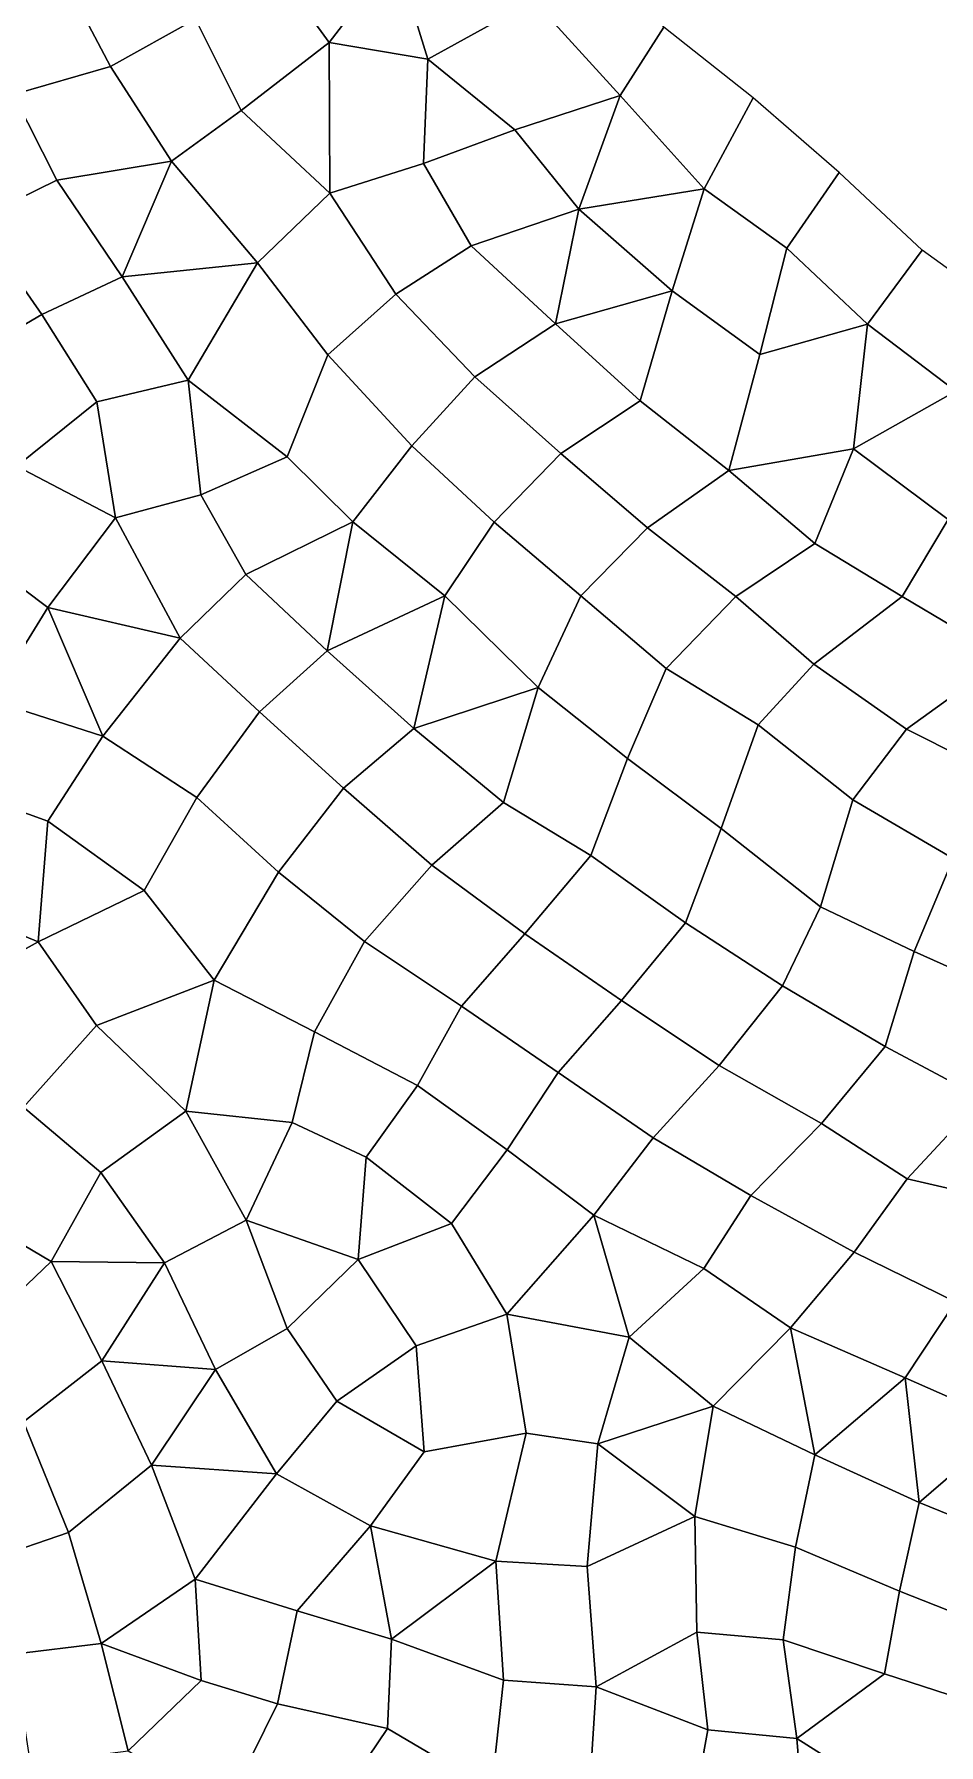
# Model space of a CAD drawing. Extents: x 727294 to 731543, y 8575035 to 8579824.
# Drawn here: x 728917.9 to 729076.7, y 8577333.9 to 8577634.1 of the extents above; entities that cross this region are included whole.
import ezdxf

# ---------------------------------------------------------------- set-up
doc = ezdxf.new("R2010")
doc.units = 0
for name, color, linetype in [('MESH_BOUND', 25, 'CONTINUOUS'), ('MESH_ELEMS', 250, 'CONTINUOUS'), ('MESH_NODES', 18, 'CONTINUOUS')]:
    doc.layers.add(name, color=color, linetype=linetype)

msp = doc.modelspace()

# ---------------------------------------------------------------- linework, layer by layer
at = {"layer": 'MESH_BOUND', "color": 25}
for points in [[(729044.07, 8577622.95, 38.17), (729028.39, 8577635.36, 38.17)], [(729059.18, 8577609.86, 38.17), (729044.07, 8577622.95, 38.17)], [(729073.73, 8577596.2, 38.17), (729059.18, 8577609.86, 38.17)], [(729089.94, 8577584.48, 38.17), (729073.73, 8577596.2, 38.17)]]:
    msp.add_polyline3d(points, dxfattribs=at)
at = {"layer": 'MESH_ELEMS', "color": 179}
for points in [[(728959.37, 8577646.9, 36.02), (728969.7, 8577632.65, 35.7), (728981.39, 8577647.9, 38.17), (728970.6, 8577662.75, 38.17)], [(728987, 8577629.75, 38.17), (729005.59, 8577639.94, 38.17), (728994.77, 8577657.06, 38.17), (728981.39, 8577647.9, 38.17)], [(728923.09, 8577644.12, 35.6), (728931.33, 8577628.43, 35.52), (728946.25, 8577636.76, 35.52), (728935.58, 8577654.45, 35.57)], [(729028.39, 8577635.36, 38.17), (729017.36, 8577651.78, 38.17), (729005.59, 8577639.94, 38.17), (729020.73, 8577623.32, 38.17)], [(728969.7, 8577632.65, 35.7), (728987, 8577629.75, 38.17), (728981.39, 8577647.9, 38.17), (728969.7, 8577632.65, 35.7)], [(728969.7, 8577632.65, 35.7), (728959.37, 8577646.9, 36.02), (728946.25, 8577636.76, 35.52), (728954.23, 8577620.74, 35.49)], [(728923.09, 8577644.12, 35.6), (728905.47, 8577639.16, 35.66), (728914.3, 8577623.54, 35.64), (728931.33, 8577628.43, 35.52)], [(729005.59, 8577639.94, 38.17), (728987, 8577629.75, 38.17), (729002.26, 8577617.32, 38.17), (729020.73, 8577623.32, 38.17)], [(728931.33, 8577628.43, 35.52), (728942.05, 8577611.85, 35.52), (728954.23, 8577620.74, 35.49), (728946.25, 8577636.76, 35.52)], [(728969.7, 8577632.65, 35.7), (728954.23, 8577620.74, 35.49), (728969.81, 8577606.21, 35.46), (728969.7, 8577632.65, 35.7)], [(728986.24, 8577611.44, 35.48), (728987, 8577629.75, 38.17), (728969.7, 8577632.65, 35.7), (728969.81, 8577606.21, 35.46)], [(729044.07, 8577622.95, 38.17), (729028.39, 8577635.36, 38.17), (729020.73, 8577623.32, 38.17), (729035.51, 8577606.94, 38.17)], [(728987, 8577629.75, 38.17), (728986.24, 8577611.44, 35.48), (729002.26, 8577617.32, 38.17), (728987, 8577629.75, 38.17)], [(728921.94, 8577608.5, 35.5), (728942.05, 8577611.85, 35.52), (728931.33, 8577628.43, 35.52), (728914.3, 8577623.54, 35.64)], [(728907.69, 8577601.51, 35.47), (728921.94, 8577608.5, 35.5), (728914.3, 8577623.54, 35.64), (728896.44, 8577617.87, 35.66)], [(728969.81, 8577606.21, 35.46), (728954.23, 8577620.74, 35.49), (728942.05, 8577611.85, 35.52), (728957.11, 8577593.98, 35.47)], [(729020.73, 8577623.32, 38.17), (729002.26, 8577617.32, 38.17), (729013.49, 8577603.41, 38.17), (729020.73, 8577623.32, 38.17)], [(729020.73, 8577623.32, 38.17), (729013.49, 8577603.41, 38.17), (729035.51, 8577606.94, 38.17), (729020.73, 8577623.32, 38.17)], [(729035.51, 8577606.94, 38.17), (729050, 8577596.53, 38.17), (729059.18, 8577609.86, 38.17), (729044.07, 8577622.95, 38.17)], [(728994.61, 8577596.98, 35.48), (729013.49, 8577603.41, 38.17), (729002.26, 8577617.32, 38.17), (728986.24, 8577611.44, 35.48)], [(728942.05, 8577611.85, 35.52), (728921.94, 8577608.5, 35.5), (728933.39, 8577591.5, 35.47), (728942.05, 8577611.85, 35.52)], [(728933.39, 8577591.5, 35.47), (728957.11, 8577593.98, 35.47), (728942.05, 8577611.85, 35.52), (728933.39, 8577591.5, 35.47)], [(728981.42, 8577588.47, 35.49), (728994.61, 8577596.98, 35.48), (728986.24, 8577611.44, 35.48), (728969.81, 8577606.21, 35.46)], [(729050, 8577596.53, 38.17), (729064.12, 8577583.24, 38.17), (729073.73, 8577596.2, 38.17), (729059.18, 8577609.86, 38.17)], [(728919.28, 8577584.94, 35.47), (728933.39, 8577591.5, 35.47), (728921.94, 8577608.5, 35.5), (728907.69, 8577601.51, 35.47)], [(728957.11, 8577593.98, 35.47), (728969.48, 8577577.82, 35.49), (728981.42, 8577588.47, 35.49), (728969.81, 8577606.21, 35.46)], [(729029.9, 8577589.09, 38.17), (729035.51, 8577606.94, 38.17), (729013.49, 8577603.41, 38.17), (729029.9, 8577589.09, 38.17)], [(729029.9, 8577589.09, 38.17), (729045.26, 8577577.9, 38.16), (729050, 8577596.53, 38.17), (729035.51, 8577606.94, 38.17)], [(729013.49, 8577603.41, 38.17), (728994.61, 8577596.98, 35.48), (729009.42, 8577583.28, 35.48), (729013.49, 8577603.41, 38.17)], [(729013.49, 8577603.41, 38.17), (729009.42, 8577583.28, 35.48), (729029.9, 8577589.09, 38.17), (729013.49, 8577603.41, 38.17)], [(728893.6, 8577590.76, 35.46), (728905.19, 8577576.69, 35.37), (728919.28, 8577584.94, 35.47), (728907.69, 8577601.51, 35.47)], [(728995.26, 8577573.96, 35.47), (729009.42, 8577583.28, 35.48), (728994.61, 8577596.98, 35.48), (728981.42, 8577588.47, 35.49)], [(728933.39, 8577591.5, 35.47), (728944.93, 8577573.37, 35.46), (728957.11, 8577593.98, 35.47), (728933.39, 8577591.5, 35.47)], [(728969.48, 8577577.82, 35.49), (728957.11, 8577593.98, 35.47), (728944.93, 8577573.37, 35.46), (728962.35, 8577559.92, 35.47)], [(729050, 8577596.53, 38.17), (729045.26, 8577577.9, 38.16), (729064.12, 8577583.24, 38.17), (729050, 8577596.53, 38.17)], [(729079.65, 8577571.48, 38.17), (729089.94, 8577584.48, 38.17), (729073.73, 8577596.2, 38.17), (729064.12, 8577583.24, 38.17)], [(728933.39, 8577591.5, 35.47), (728919.28, 8577584.94, 35.47), (728928.94, 8577569.56, 35.37), (728944.93, 8577573.37, 35.46)], [(728981.42, 8577588.47, 35.49), (728969.48, 8577577.82, 35.49), (728984.19, 8577561.85, 35.47), (728995.26, 8577573.96, 35.47)], [(729009.42, 8577583.28, 35.48), (729024.26, 8577569.76, 35.49), (729029.9, 8577589.09, 38.17), (729009.42, 8577583.28, 35.48)], [(729045.26, 8577577.9, 38.16), (729029.9, 8577589.09, 38.17), (729024.26, 8577569.76, 35.49), (729039.82, 8577557.53, 35.45)], [(728928.94, 8577569.56, 35.37), (728919.28, 8577584.94, 35.47), (728905.19, 8577576.69, 35.37), (728914.89, 8577558.29, 35.18)], [(729009.42, 8577583.28, 35.48), (728995.26, 8577573.96, 35.47), (729010.34, 8577560.49, 35.51), (729024.26, 8577569.76, 35.49)], [(729061.68, 8577561.32, 37.64), (729064.12, 8577583.24, 38.17), (729045.26, 8577577.9, 38.16), (729039.82, 8577557.53, 35.45)], [(729079.65, 8577571.48, 38.17), (729064.12, 8577583.24, 38.17), (729061.68, 8577561.32, 37.64), (729079.65, 8577571.48, 38.17)], [(728962.35, 8577559.92, 35.47), (728973.87, 8577548.55, 35.47), (728984.19, 8577561.85, 35.47), (728969.48, 8577577.82, 35.49)], [(728947.15, 8577553.28, 35.46), (728944.93, 8577573.37, 35.46), (728928.94, 8577569.56, 35.37), (728932.18, 8577549.25, 35.11)], [(728947.15, 8577553.28, 35.46), (728962.35, 8577559.92, 35.47), (728944.93, 8577573.37, 35.46), (728947.15, 8577553.28, 35.46)], [(728998.66, 8577548.45, 35.48), (729010.34, 8577560.49, 35.51), (728995.26, 8577573.96, 35.47), (728984.19, 8577561.85, 35.47)], [(729024.26, 8577569.76, 35.49), (729010.34, 8577560.49, 35.51), (729025.54, 8577547.45, 35.53), (729039.82, 8577557.53, 35.45)], [(729079.65, 8577571.48, 38.17), (729061.68, 8577561.32, 37.64), (729078.28, 8577548.91, 37.43), (729096.09, 8577560.57, 38.17)], [(728928.94, 8577569.56, 35.37), (728914.89, 8577558.29, 35.18), (728932.18, 8577549.25, 35.11), (728928.94, 8577569.56, 35.37)], [(728998.66, 8577548.45, 35.48), (728984.19, 8577561.85, 35.47), (728973.87, 8577548.55, 35.47), (728989.99, 8577535.55, 35.47)], [(729039.82, 8577557.53, 35.45), (729054.88, 8577544.7, 35.35), (729061.68, 8577561.32, 37.64), (729039.82, 8577557.53, 35.45)], [(729054.88, 8577544.7, 35.35), (729070.23, 8577535.43, 35.4), (729078.28, 8577548.91, 37.43), (729061.68, 8577561.32, 37.64)], [(728907.47, 8577543.13, 35.09), (728920.31, 8577533.47, 35.04), (728932.18, 8577549.25, 35.11), (728914.89, 8577558.29, 35.18)], [(728955.1, 8577539.28, 35.37), (728973.87, 8577548.55, 35.47), (728962.35, 8577559.92, 35.47), (728947.15, 8577553.28, 35.46)], [(729013.83, 8577535.55, 35.45), (729025.54, 8577547.45, 35.53), (729010.34, 8577560.49, 35.51), (728998.66, 8577548.45, 35.48)], [(729039.82, 8577557.53, 35.45), (729025.54, 8577547.45, 35.53), (729041.05, 8577535.42, 35.27), (729054.88, 8577544.7, 35.35)], [(728943.54, 8577528.09, 35.05), (728955.1, 8577539.28, 35.37), (728947.15, 8577553.28, 35.46), (728932.18, 8577549.25, 35.11)], [(728932.18, 8577549.25, 35.11), (728920.31, 8577533.47, 35.04), (728943.54, 8577528.09, 35.05), (728932.18, 8577549.25, 35.11)], [(729094.96, 8577538.56, 37.61), (729078.28, 8577548.91, 37.43), (729070.23, 8577535.43, 35.4), (729088.37, 8577524.67, 35.41)], [(728969.33, 8577525.91, 35.47), (728973.87, 8577548.55, 35.47), (728955.1, 8577539.28, 35.37), (728969.33, 8577525.91, 35.47)], [(728989.99, 8577535.55, 35.47), (728973.87, 8577548.55, 35.47), (728969.33, 8577525.91, 35.47), (728989.99, 8577535.55, 35.47)], [(728989.99, 8577535.55, 35.47), (729006.38, 8577519.44, 35.44), (729013.83, 8577535.55, 35.45), (728998.66, 8577548.45, 35.48)], [(729025.54, 8577547.45, 35.53), (729013.83, 8577535.55, 35.45), (729028.82, 8577522.77, 35.35), (729041.05, 8577535.42, 35.27)], [(728896.84, 8577531.03, 35.06), (728910.26, 8577517.23, 35.06), (728920.31, 8577533.47, 35.04), (728907.47, 8577543.13, 35.09)], [(729054.88, 8577544.7, 35.35), (729041.05, 8577535.42, 35.27), (729054.71, 8577523.53, 35.33), (729070.23, 8577535.43, 35.4)], [(728955.1, 8577539.28, 35.37), (728943.54, 8577528.09, 35.05), (728957.45, 8577515.15, 35.05), (728969.33, 8577525.91, 35.47)], [(728969.33, 8577525.91, 35.47), (728984.54, 8577512.23, 35.47), (728989.99, 8577535.55, 35.47), (728969.33, 8577525.91, 35.47)], [(728984.54, 8577512.23, 35.47), (729006.38, 8577519.44, 35.44), (728989.99, 8577535.55, 35.47), (728984.54, 8577512.23, 35.47)], [(729006.38, 8577519.44, 35.44), (729022.05, 8577506.96, 35.33), (729028.82, 8577522.77, 35.35), (729013.83, 8577535.55, 35.45)], [(729044.94, 8577512.88, 35.35), (729054.71, 8577523.53, 35.33), (729041.05, 8577535.42, 35.27), (729028.82, 8577522.77, 35.35)], [(729071.02, 8577512.14, 35.47), (729088.37, 8577524.67, 35.41), (729070.23, 8577535.43, 35.4), (729054.71, 8577523.53, 35.33)], [(728920.31, 8577533.47, 35.04), (728910.26, 8577517.23, 35.06), (728929.99, 8577510.9, 35.05), (728920.31, 8577533.47, 35.04)], [(728920.31, 8577533.47, 35.04), (728929.99, 8577510.9, 35.05), (728943.54, 8577528.09, 35.05), (728920.31, 8577533.47, 35.04)], [(728929.99, 8577510.9, 35.05), (728946.45, 8577500.12, 35.05), (728957.45, 8577515.15, 35.05), (728943.54, 8577528.09, 35.05)], [(728969.33, 8577525.91, 35.47), (728957.45, 8577515.15, 35.05), (728972.19, 8577501.76, 35.06), (728984.54, 8577512.23, 35.47)], [(729088.37, 8577524.67, 35.41), (729071.02, 8577512.14, 35.47), (729091.67, 8577501.74, 35.37), (729088.37, 8577524.67, 35.41)], [(729044.94, 8577512.88, 35.35), (729028.82, 8577522.77, 35.35), (729022.05, 8577506.96, 35.33), (729038.49, 8577494.69, 35.38)], [(729054.71, 8577523.53, 35.33), (729044.94, 8577512.88, 35.35), (729061.57, 8577499.71, 35.45), (729071.02, 8577512.14, 35.47)], [(729006.38, 8577519.44, 35.44), (728984.54, 8577512.23, 35.47), (729000.26, 8577499.25, 35.4), (729006.38, 8577519.44, 35.44)], [(729000.26, 8577499.25, 35.4), (729015.61, 8577489.95, 35.33), (729022.05, 8577506.96, 35.33), (729006.38, 8577519.44, 35.44)], [(728920.31, 8577495.97, 35.08), (728929.99, 8577510.9, 35.05), (728910.26, 8577517.23, 35.06), (728903.31, 8577502.12, 35.05)], [(728946.45, 8577500.12, 35.05), (728960.79, 8577487.03, 35.03), (728972.19, 8577501.76, 35.06), (728957.45, 8577515.15, 35.05)], [(729038.49, 8577494.69, 35.38), (729055.91, 8577480.98, 35.42), (729061.57, 8577499.71, 35.45), (729044.94, 8577512.88, 35.35)], [(728920.31, 8577495.97, 35.08), (728937.25, 8577483.85, 35.02), (728946.45, 8577500.12, 35.05), (728929.99, 8577510.9, 35.05)], [(728987.72, 8577488.26, 35.41), (729000.26, 8577499.25, 35.4), (728984.54, 8577512.23, 35.47), (728972.19, 8577501.76, 35.06)], [(729079.16, 8577489.42, 35.36), (729091.67, 8577501.74, 35.37), (729071.02, 8577512.14, 35.47), (729061.57, 8577499.71, 35.45)], [(729015.61, 8577489.95, 35.33), (729032.22, 8577478.12, 35.4), (729038.49, 8577494.69, 35.38), (729022.05, 8577506.96, 35.33)], [(728920.31, 8577495.97, 35.08), (728903.31, 8577502.12, 35.05), (728899.49, 8577482.73, 35), (728918.62, 8577474.83, 34.97)], [(728987.72, 8577488.26, 35.41), (728972.19, 8577501.76, 35.06), (728960.79, 8577487.03, 35.03), (728975.89, 8577474.88, 35.02)], [(728937.25, 8577483.85, 35.02), (728949.54, 8577468.06, 35.02), (728960.79, 8577487.03, 35.03), (728946.45, 8577500.12, 35.05)], [(729004, 8577476.19, 35.32), (729015.61, 8577489.95, 35.33), (729000.26, 8577499.25, 35.4), (728987.72, 8577488.26, 35.41)], [(729079.16, 8577489.42, 35.36), (729061.57, 8577499.71, 35.45), (729055.91, 8577480.98, 35.42), (729072.31, 8577473.14, 35.34)], [(728937.25, 8577483.85, 35.02), (728920.31, 8577495.97, 35.08), (728918.62, 8577474.83, 34.97), (728937.25, 8577483.85, 35.02)], [(729032.22, 8577478.12, 35.4), (729049.22, 8577467.12, 35.4), (729055.91, 8577480.98, 35.42), (729038.49, 8577494.69, 35.38)], [(729020.98, 8577464.49, 34.83), (729032.22, 8577478.12, 35.4), (729015.61, 8577489.95, 35.33), (729004, 8577476.19, 35.32)], [(729096.84, 8577479.42, 35.31), (729079.16, 8577489.42, 35.36), (729072.31, 8577473.14, 35.34), (729088.75, 8577465.76, 35.31)], [(728975.89, 8577474.88, 35.02), (728960.79, 8577487.03, 35.03), (728949.54, 8577468.06, 35.02), (728967.13, 8577458.99, 35.08)], [(728987.72, 8577488.26, 35.41), (728975.89, 8577474.88, 35.02), (728992.91, 8577463.55, 34.86), (729004, 8577476.19, 35.32)], [(728899.49, 8577482.73, 35), (728899.4, 8577464.14, 35.08), (728918.62, 8577474.83, 34.97), (728899.49, 8577482.73, 35)], [(728937.25, 8577483.85, 35.02), (728918.62, 8577474.83, 34.97), (728928.87, 8577460.14, 35.03), (728949.54, 8577468.06, 35.02)], [(729049.22, 8577467.12, 35.4), (729067.26, 8577456.44, 34.63), (729072.31, 8577473.14, 35.34), (729055.91, 8577480.98, 35.42)], [(729038.11, 8577453.09, 34.63), (729049.22, 8577467.12, 35.4), (729032.22, 8577478.12, 35.4), (729020.98, 8577464.49, 34.83)], [(728916.08, 8577445.79, 35.16), (728928.87, 8577460.14, 35.03), (728918.62, 8577474.83, 34.97), (728899.4, 8577464.14, 35.08)], [(728967.13, 8577458.99, 35.08), (728985.17, 8577449.6, 35.04), (728992.91, 8577463.55, 34.86), (728975.89, 8577474.88, 35.02)], [(729009.9, 8577451.88, 34.7), (729020.98, 8577464.49, 34.83), (729004, 8577476.19, 35.32), (728992.91, 8577463.55, 34.86)], [(729088.75, 8577465.76, 35.31), (729072.31, 8577473.14, 35.34), (729067.26, 8577456.44, 34.63), (729084.29, 8577447.39, 34.4)], [(728928.87, 8577460.14, 35.03), (728944.52, 8577445.1, 35.15), (728949.54, 8577468.06, 35.02), (728928.87, 8577460.14, 35.03)], [(728944.52, 8577445.1, 35.15), (728963.2, 8577443.08, 35.16), (728967.13, 8577458.99, 35.08), (728949.54, 8577468.06, 35.02)], [(729056.09, 8577442.91, 34.54), (729067.26, 8577456.44, 34.63), (729049.22, 8577467.12, 35.4), (729038.11, 8577453.09, 34.63)], [(729009.9, 8577451.88, 34.7), (728992.91, 8577463.55, 34.86), (728985.17, 8577449.6, 35.04), (729000.93, 8577438.3, 34.73)], [(729020.98, 8577464.49, 34.83), (729009.9, 8577451.88, 34.7), (729026.55, 8577440.41, 34.67), (729038.11, 8577453.09, 34.63)], [(728928.87, 8577460.14, 35.03), (728916.08, 8577445.79, 35.16), (728929.64, 8577434.36, 35.23), (728944.52, 8577445.1, 35.15)], [(728967.13, 8577458.99, 35.08), (728963.2, 8577443.08, 35.16), (728976.16, 8577437.05, 35.14), (728985.17, 8577449.6, 35.04)], [(729071.1, 8577433.2, 34.45), (729084.29, 8577447.39, 34.4), (729067.26, 8577456.44, 34.63), (729056.09, 8577442.91, 34.54)], [(729043.65, 8577430.3, 34.64), (729056.09, 8577442.91, 34.54), (729038.11, 8577453.09, 34.63), (729026.55, 8577440.41, 34.67)], [(728991.16, 8577425.36, 34.88), (729000.93, 8577438.3, 34.73), (728985.17, 8577449.6, 35.04), (728976.16, 8577437.05, 35.14)], [(729000.93, 8577438.3, 34.73), (729016.11, 8577426.83, 34.71), (729026.55, 8577440.41, 34.67), (729009.9, 8577451.88, 34.7)], [(729090.13, 8577428.84, 34.38), (729084.29, 8577447.39, 34.4), (729071.1, 8577433.2, 34.45), (729090.13, 8577428.84, 34.38)], [(728904.8, 8577428.26, 35.16), (728920.89, 8577418.74, 35.27), (728929.64, 8577434.36, 35.23), (728916.08, 8577445.79, 35.16)], [(728940.83, 8577418.47, 35.23), (728955.12, 8577425.99, 35.18), (728944.52, 8577445.1, 35.15), (728929.64, 8577434.36, 35.23)], [(728944.52, 8577445.1, 35.15), (728955.12, 8577425.99, 35.18), (728963.2, 8577443.08, 35.16), (728944.52, 8577445.1, 35.15)], [(728974.77, 8577419.05, 35.11), (728976.16, 8577437.05, 35.14), (728963.2, 8577443.08, 35.16), (728955.12, 8577425.99, 35.18)], [(729061.79, 8577420.37, 34.51), (729071.1, 8577433.2, 34.45), (729056.09, 8577442.91, 34.54), (729043.65, 8577430.3, 34.64)], [(729000.87, 8577409.44, 34.75), (729016.11, 8577426.83, 34.71), (729000.93, 8577438.3, 34.73), (728991.16, 8577425.36, 34.88)], [(729035.45, 8577417.46, 34.72), (729043.65, 8577430.3, 34.64), (729026.55, 8577440.41, 34.67), (729016.11, 8577426.83, 34.71)], [(728976.16, 8577437.05, 35.14), (728974.77, 8577419.05, 35.11), (728991.16, 8577425.36, 34.88), (728976.16, 8577437.05, 35.14)], [(728929.64, 8577434.36, 35.23), (728920.89, 8577418.74, 35.27), (728940.83, 8577418.47, 35.23), (728929.64, 8577434.36, 35.23)], [(729079.58, 8577411.66, 34.37), (729090.13, 8577428.84, 34.38), (729071.1, 8577433.2, 34.45), (729061.79, 8577420.37, 34.51)], [(729050.62, 8577407.06, 34.75), (729061.79, 8577420.37, 34.51), (729043.65, 8577430.3, 34.64), (729035.45, 8577417.46, 34.72)], [(728908.27, 8577406.69, 35.23), (728920.89, 8577418.74, 35.27), (728904.8, 8577428.26, 35.16), (728908.27, 8577406.69, 35.23)], [(728940.83, 8577418.47, 35.23), (728949.77, 8577399.76, 35.07), (728962.3, 8577406.94, 35.1), (728955.12, 8577425.99, 35.18)], [(728974.77, 8577419.05, 35.11), (728955.12, 8577425.99, 35.18), (728962.3, 8577406.94, 35.1), (728974.77, 8577419.05, 35.11)], [(729016.11, 8577426.83, 34.71), (729000.87, 8577409.44, 34.75), (729022.33, 8577405.43, 34.71), (729016.11, 8577426.83, 34.71)], [(729022.33, 8577405.43, 34.71), (729035.45, 8577417.46, 34.72), (729016.11, 8577426.83, 34.71), (729022.33, 8577405.43, 34.71)], [(728984.95, 8577403.9, 35.11), (729000.87, 8577409.44, 34.75), (728991.16, 8577425.36, 34.88), (728974.77, 8577419.05, 35.11)], [(729070.77, 8577398.29, 34.49), (729079.58, 8577411.66, 34.37), (729061.79, 8577420.37, 34.51), (729050.62, 8577407.06, 34.75)], [(728929.82, 8577401.25, 35.19), (728920.89, 8577418.74, 35.27), (728908.27, 8577406.69, 35.23), (728916.06, 8577390.58, 35.2)], [(728940.83, 8577418.47, 35.23), (728920.89, 8577418.74, 35.27), (728929.82, 8577401.25, 35.19), (728940.83, 8577418.47, 35.23)], [(728940.83, 8577418.47, 35.23), (728929.82, 8577401.25, 35.19), (728949.77, 8577399.76, 35.07), (728940.83, 8577418.47, 35.23)], [(728984.95, 8577403.9, 35.11), (728974.77, 8577419.05, 35.11), (728962.3, 8577406.94, 35.1), (728971.05, 8577394.18, 35.11)], [(729037.09, 8577393.33, 34.72), (729050.62, 8577407.06, 34.75), (729035.45, 8577417.46, 34.72), (729022.33, 8577405.43, 34.71)], [(729089.16, 8577390.14, 34.4), (729098.14, 8577404.28, 34.37), (729079.58, 8577411.66, 34.37), (729070.77, 8577398.29, 34.49)], [(729004.26, 8577388.6, 34.86), (729000.87, 8577409.44, 34.75), (728984.95, 8577403.9, 35.11), (728986.39, 8577385.28, 35.18)], [(729016.81, 8577386.73, 34.7), (729022.33, 8577405.43, 34.71), (729000.87, 8577409.44, 34.75), (729004.26, 8577388.6, 34.86)], [(728949.77, 8577399.76, 35.07), (728960.45, 8577381.46, 35.07), (728971.05, 8577394.18, 35.11), (728962.3, 8577406.94, 35.1)], [(729037.09, 8577393.33, 34.72), (729022.33, 8577405.43, 34.71), (729016.81, 8577386.73, 34.7), (729037.09, 8577393.33, 34.72)], [(729037.09, 8577393.33, 34.72), (729054.9, 8577384.79, 34.7), (729050.62, 8577407.06, 34.75), (729037.09, 8577393.33, 34.72)], [(729054.9, 8577384.79, 34.7), (729070.77, 8577398.29, 34.49), (729050.62, 8577407.06, 34.75), (729054.9, 8577384.79, 34.7)], [(728986.39, 8577385.28, 35.18), (728984.95, 8577403.9, 35.11), (728971.05, 8577394.18, 35.11), (728986.39, 8577385.28, 35.18)], [(728916.06, 8577390.58, 35.2), (728923.97, 8577371.16, 35.12), (728938.55, 8577382.96, 35.09), (728929.82, 8577401.25, 35.19)], [(728929.82, 8577401.25, 35.19), (728938.55, 8577382.96, 35.09), (728949.77, 8577399.76, 35.07), (728929.82, 8577401.25, 35.19)], [(728960.45, 8577381.46, 35.07), (728949.77, 8577399.76, 35.07), (728938.55, 8577382.96, 35.09), (728960.45, 8577381.46, 35.07)], [(729070.77, 8577398.29, 34.49), (729054.9, 8577384.79, 34.7), (729073.21, 8577376.44, 34.55), (729070.77, 8577398.29, 34.49)], [(729073.21, 8577376.44, 34.55), (729089.16, 8577390.14, 34.4), (729070.77, 8577398.29, 34.49), (729073.21, 8577376.44, 34.55)], [(728976.95, 8577372.34, 35.18), (728986.39, 8577385.28, 35.18), (728971.05, 8577394.18, 35.11), (728960.45, 8577381.46, 35.07)], [(729033.88, 8577373.96, 34.73), (729037.09, 8577393.33, 34.72), (729016.81, 8577386.73, 34.7), (729033.88, 8577373.96, 34.73)], [(729033.88, 8577373.96, 34.73), (729051.52, 8577368.59, 34.71), (729054.9, 8577384.79, 34.7), (729037.09, 8577393.33, 34.72)], [(728910.61, 8577366.57, 35.21), (728923.97, 8577371.16, 35.12), (728916.06, 8577390.58, 35.2), (728899.96, 8577386.09, 35.21)], [(729092.25, 8577368.71, 34.4), (729089.16, 8577390.14, 34.4), (729073.21, 8577376.44, 34.55), (729092.25, 8577368.71, 34.4)], [(728998.93, 8577366.11, 35.1), (729004.26, 8577388.6, 34.86), (728986.39, 8577385.28, 35.18), (728976.95, 8577372.34, 35.18)], [(729004.26, 8577388.6, 34.86), (728998.93, 8577366.11, 35.1), (729014.96, 8577365.16, 35.02), (729016.81, 8577386.73, 34.7)], [(729014.96, 8577365.16, 35.02), (729033.88, 8577373.96, 34.73), (729016.81, 8577386.73, 34.7), (729014.96, 8577365.16, 35.02)], [(729073.21, 8577376.44, 34.55), (729054.9, 8577384.79, 34.7), (729051.52, 8577368.59, 34.71), (729069.75, 8577360.84, 34.63)], [(728946.16, 8577362.94, 35.15), (728938.55, 8577382.96, 35.09), (728923.97, 8577371.16, 35.12), (728929.68, 8577351.7, 35.12)], [(728938.55, 8577382.96, 35.09), (728946.16, 8577362.94, 35.15), (728960.45, 8577381.46, 35.07), (728938.55, 8577382.96, 35.09)], [(728960.45, 8577381.46, 35.07), (728946.16, 8577362.94, 35.15), (728964.06, 8577357.42, 35.22), (728976.95, 8577372.34, 35.18)], [(729069.75, 8577360.84, 34.63), (729088.61, 8577353.41, 34.43), (729092.25, 8577368.71, 34.4), (729073.21, 8577376.44, 34.55)], [(728980.62, 8577352.42, 35.32), (728976.95, 8577372.34, 35.18), (728964.06, 8577357.42, 35.22), (728980.62, 8577352.42, 35.32)], [(728998.93, 8577366.11, 35.1), (728976.95, 8577372.34, 35.18), (728980.62, 8577352.42, 35.32), (728998.93, 8577366.11, 35.1)], [(729014.96, 8577365.16, 35.02), (729016.56, 8577344.08, 35.15), (729034.21, 8577353.66, 34.98), (729033.88, 8577373.96, 34.73)], [(729034.21, 8577353.66, 34.98), (729049.38, 8577352.3, 34.83), (729051.52, 8577368.59, 34.71), (729033.88, 8577373.96, 34.73)], [(728914.29, 8577349.77, 35.11), (728929.68, 8577351.7, 35.12), (728923.97, 8577371.16, 35.12), (728910.61, 8577366.57, 35.21)], [(729069.75, 8577360.84, 34.63), (729051.52, 8577368.59, 34.71), (729049.38, 8577352.3, 34.83), (729067.14, 8577346.32, 34.72)], [(728980.62, 8577352.42, 35.32), (729000.31, 8577345.22, 35.21), (728998.93, 8577366.11, 35.1), (728980.62, 8577352.42, 35.32)], [(729000.31, 8577345.22, 35.21), (729016.56, 8577344.08, 35.15), (729014.96, 8577365.16, 35.02), (728998.93, 8577366.11, 35.1)], [(728929.68, 8577351.7, 35.12), (728947.21, 8577345.17, 35.2), (728946.16, 8577362.94, 35.15), (728929.68, 8577351.7, 35.12)], [(728964.06, 8577357.42, 35.22), (728946.16, 8577362.94, 35.15), (728947.21, 8577345.17, 35.2), (728960.6, 8577341.11, 35.21)], [(729088.61, 8577353.41, 34.43), (729069.75, 8577360.84, 34.63), (729067.14, 8577346.32, 34.72), (729085.12, 8577340.48, 34.28)], [(728980.62, 8577352.42, 35.32), (728964.06, 8577357.42, 35.22), (728960.6, 8577341.11, 35.21), (728979.92, 8577336.73, 35.04)], [(729034.21, 8577353.66, 34.98), (729016.56, 8577344.08, 35.15), (729036.13, 8577336.54, 35.15), (729034.21, 8577353.66, 34.98)], [(729049.38, 8577352.3, 34.83), (729034.21, 8577353.66, 34.98), (729036.13, 8577336.54, 35.15), (729051.74, 8577334.98, 35.07)], [(728934.4, 8577332.81, 34.99), (728929.68, 8577351.7, 35.12), (728914.29, 8577349.77, 35.11), (728917.26, 8577330.6, 34.89)], [(728934.4, 8577332.81, 34.99), (728947.21, 8577345.17, 35.2), (728929.68, 8577351.7, 35.12), (728934.4, 8577332.81, 34.99)], [(728979.92, 8577336.73, 35.04), (728998.15, 8577326, 35.25), (729000.31, 8577345.22, 35.21), (728980.62, 8577352.42, 35.32)], [(729049.38, 8577352.3, 34.83), (729051.74, 8577334.98, 35.07), (729067.14, 8577346.32, 34.72), (729049.38, 8577352.3, 34.83)], [(728951.57, 8577322.74, 35.16), (728960.6, 8577341.11, 35.21), (728947.21, 8577345.17, 35.2), (728934.4, 8577332.81, 34.99)], [(729015.48, 8577327.62, 35.26), (729016.56, 8577344.08, 35.15), (729000.31, 8577345.22, 35.21), (728998.15, 8577326, 35.25)], [(729071.99, 8577322.16, 33.55), (729085.12, 8577340.48, 34.28), (729067.14, 8577346.32, 34.72), (729051.74, 8577334.98, 35.07)], [(729015.48, 8577327.62, 35.26), (729033.57, 8577322.3, 35.24), (729036.13, 8577336.54, 35.15), (729016.56, 8577344.08, 35.15)], [(728969.66, 8577321.48, 35.16), (728979.92, 8577336.73, 35.04), (728960.6, 8577341.11, 35.21), (728951.57, 8577322.74, 35.16)], [(729085.12, 8577340.48, 34.28), (729071.99, 8577322.16, 33.55), (729090.72, 8577320.04, 33.82), (729085.12, 8577340.48, 34.28)], [(728983.74, 8577314.67, 35.32), (728998.15, 8577326, 35.25), (728979.92, 8577336.73, 35.04), (728969.66, 8577321.48, 35.16)], [(729033.57, 8577322.3, 35.24), (729053.2, 8577316.96, 34.21), (729051.74, 8577334.98, 35.07), (729036.13, 8577336.54, 35.15)], [(729053.2, 8577316.96, 34.21), (729071.99, 8577322.16, 33.55), (729051.74, 8577334.98, 35.07), (729053.2, 8577316.96, 34.21)]]:
    msp.add_3dface(points, dxfattribs=at)
at = {"layer": 'MESH_NODES', "color": 18}
for p in [(728969.7, 8577632.65, 35.7), (728987, 8577629.75, 38.17), (728931.33, 8577628.43, 35.52), (728954.23, 8577620.74, 35.49), (729020.73, 8577623.32, 38.17), (729044.07, 8577622.95, 38.17), (729002.26, 8577617.32, 38.17), (728942.05, 8577611.85, 35.52), (728986.24, 8577611.44, 35.48), (729059.18, 8577609.86, 38.17), (728921.94, 8577608.5, 35.5), (728969.81, 8577606.21, 35.46), (729035.51, 8577606.94, 38.17), (729013.49, 8577603.41, 38.17), (728994.61, 8577596.98, 35.48), (728957.11, 8577593.98, 35.47), (729050, 8577596.53, 38.17), (729073.73, 8577596.2, 38.17), (728933.39, 8577591.5, 35.47), (728981.42, 8577588.47, 35.49), (729029.9, 8577589.09, 38.17), (728919.28, 8577584.94, 35.47), (729009.42, 8577583.28, 35.48), (729064.12, 8577583.24, 38.17), (728969.48, 8577577.82, 35.49), (729045.26, 8577577.9, 38.16), (728944.93, 8577573.37, 35.46), (728995.26, 8577573.96, 35.47), (729024.26, 8577569.76, 35.49), (728928.94, 8577569.56, 35.37), (728984.19, 8577561.85, 35.47), (729061.68, 8577561.32, 37.64), (728962.35, 8577559.92, 35.47), (729010.34, 8577560.49, 35.51), (729039.82, 8577557.53, 35.45), (728947.15, 8577553.28, 35.46), (728932.18, 8577549.25, 35.11), (728973.87, 8577548.55, 35.47), (728998.66, 8577548.45, 35.48), (729025.54, 8577547.45, 35.53), (729054.88, 8577544.7, 35.35), (728955.1, 8577539.28, 35.37), (728989.99, 8577535.55, 35.47), (729013.83, 8577535.55, 35.45), (729041.05, 8577535.42, 35.27), (729070.23, 8577535.43, 35.4), (728920.31, 8577533.47, 35.04), (728943.54, 8577528.09, 35.05), (728969.33, 8577525.91, 35.47), (729028.82, 8577522.77, 35.35), (729054.71, 8577523.53, 35.33), (729006.38, 8577519.44, 35.44), (728957.45, 8577515.15, 35.05), (729044.94, 8577512.88, 35.35), (728929.99, 8577510.9, 35.05), (728984.54, 8577512.23, 35.47), (729071.02, 8577512.14, 35.47), (729022.05, 8577506.96, 35.33), (728972.19, 8577501.76, 35.06), (728946.45, 8577500.12, 35.05), (729000.26, 8577499.25, 35.4), (729061.57, 8577499.71, 35.45), (728920.31, 8577495.97, 35.08), (729038.49, 8577494.69, 35.38), (729015.61, 8577489.95, 35.33), (728960.79, 8577487.03, 35.03), (728987.72, 8577488.26, 35.41), (728937.25, 8577483.85, 35.02), (729055.91, 8577480.98, 35.42), (729032.22, 8577478.12, 35.4), (728918.62, 8577474.83, 34.97), (728975.89, 8577474.88, 35.02), (729004, 8577476.19, 35.32), (729072.31, 8577473.14, 35.34), (728949.54, 8577468.06, 35.02), (729049.22, 8577467.12, 35.4), (728992.91, 8577463.55, 34.86), (729020.98, 8577464.49, 34.83), (728928.87, 8577460.14, 35.03), (728967.13, 8577458.99, 35.08), (729067.26, 8577456.44, 34.63), (729038.11, 8577453.09, 34.63), (728985.17, 8577449.6, 35.04), (729009.9, 8577451.88, 34.7), (728944.52, 8577445.1, 35.15), (728963.2, 8577443.08, 35.16), (729056.09, 8577442.91, 34.54), (729000.93, 8577438.3, 34.73), (729026.55, 8577440.41, 34.67), (728976.16, 8577437.05, 35.14), (728929.64, 8577434.36, 35.23), (729071.1, 8577433.2, 34.45), (729043.65, 8577430.3, 34.64), (728955.12, 8577425.99, 35.18), (729016.11, 8577426.83, 34.71), (728991.16, 8577425.36, 34.88), (729061.79, 8577420.37, 34.51), (728920.89, 8577418.74, 35.27), (728940.83, 8577418.47, 35.23), (728974.77, 8577419.05, 35.11), (729035.45, 8577417.46, 34.72), (729000.87, 8577409.44, 34.75), (728962.3, 8577406.94, 35.1), (729022.33, 8577405.43, 34.71), (729050.62, 8577407.06, 34.75), (728984.95, 8577403.9, 35.11), (728929.82, 8577401.25, 35.19), (728949.77, 8577399.76, 35.07), (729070.77, 8577398.29, 34.49), (728971.05, 8577394.18, 35.11), (729037.09, 8577393.33, 34.72), (729004.26, 8577388.6, 34.86), (729016.81, 8577386.73, 34.7), (728986.39, 8577385.28, 35.18), (729054.9, 8577384.79, 34.7), (728938.55, 8577382.96, 35.09), (728960.45, 8577381.46, 35.07), (729073.21, 8577376.44, 34.55), (728976.95, 8577372.34, 35.18), (729033.88, 8577373.96, 34.73), (728923.97, 8577371.16, 35.12), (729051.52, 8577368.59, 34.71), (728998.93, 8577366.11, 35.1), (728946.16, 8577362.94, 35.15), (729014.96, 8577365.16, 35.02), (729069.75, 8577360.84, 34.63), (728964.06, 8577357.42, 35.22), (729034.21, 8577353.66, 34.98), (728929.68, 8577351.7, 35.12), (728980.62, 8577352.42, 35.32), (729049.38, 8577352.3, 34.83), (728947.21, 8577345.17, 35.2), (729000.31, 8577345.22, 35.21), (729067.14, 8577346.32, 34.72), (729016.56, 8577344.08, 35.15), (728960.6, 8577341.11, 35.21), (728979.92, 8577336.73, 35.04), (729036.13, 8577336.54, 35.15), (729051.74, 8577334.98, 35.07)]:
    msp.add_point(p, dxfattribs=at)

doc.saveas('drawing.dxf')
